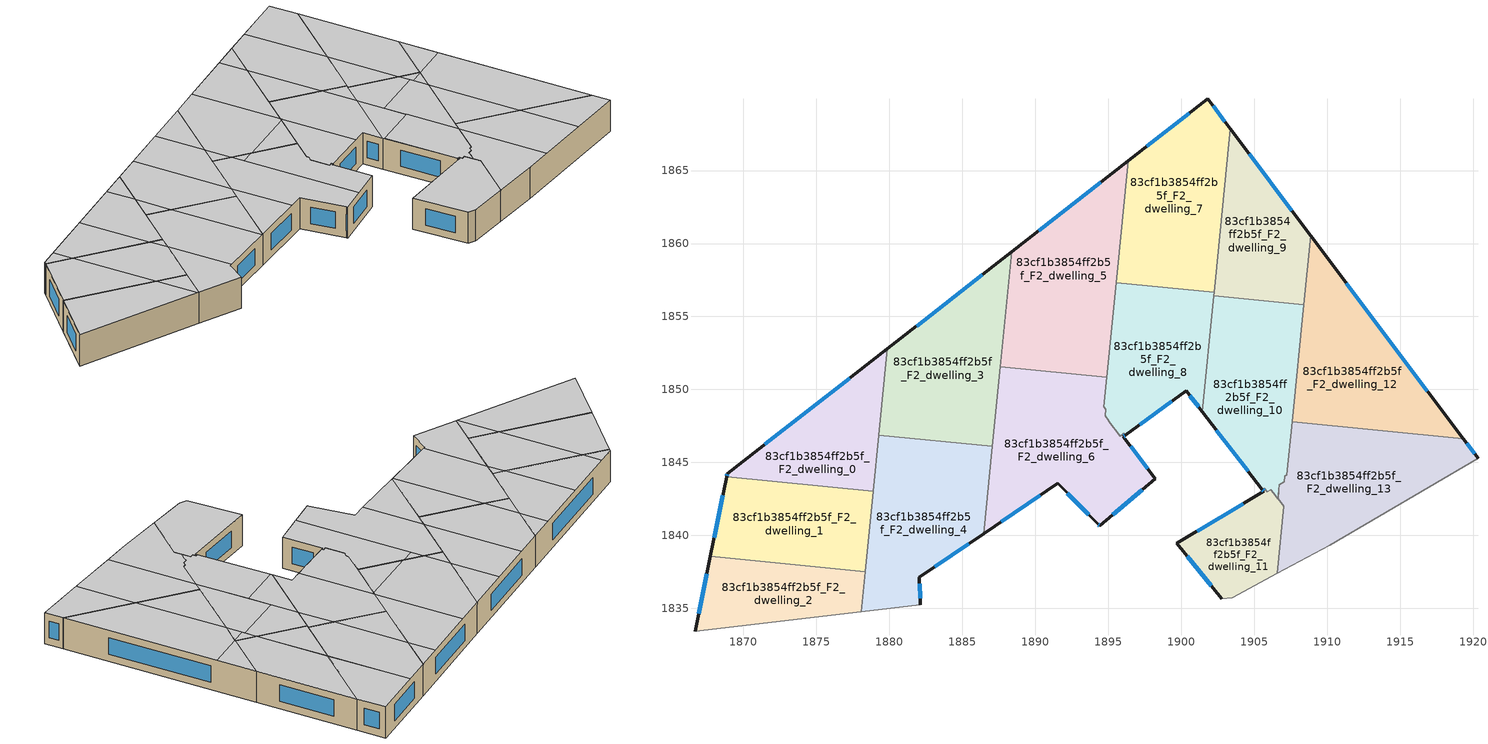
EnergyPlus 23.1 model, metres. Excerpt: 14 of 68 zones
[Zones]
83cf1b3854ff2b5f_F2_dwelling_0
 floor to 83cf1b3854ff2b5f_F1_dwelling_0 (EU_floor_Construction): 1879.86,1852.78 1878.9,1843.03 1868.85,1844.02 1868.89,1844.22 z6
 wall outside (EU_wall_Construction): 1879.86,1852.78 1868.89,1844.22 1868.85,1844.02 z6:9
 wall to 83cf1b3854ff2b5f_F2_dwelling_1 (EU_wall_Construction): 1868.85,1844.02 1878.9,1843.03 z6:9
 wall to 83cf1b3854ff2b5f_F2_dwelling_3 (EU_wall_Construction): 1879.28,1846.87 1879.86,1852.78 z6:9
 wall to 83cf1b3854ff2b5f_F2_dwelling_4 (EU_wall_Construction): 1878.9,1843.03 1879.28,1846.87 z6:9
 window (EU_Window_Construction): 1868.88,1844.18 1868.86,1844.07 / 1877.29,1850.77 1871.47,1846.23 z6.7:8.3
 ceiling to 83cf1b3854ff2b5f_F3_dwelling_10 (EU_floor_Construction): 1878.9,1843.03 1879.51,1849.27 1877.98,1851.31 1874.01,1848.22 1877.83,1843.13 z9
 ceiling to 83cf1b3854ff2b5f_F3_dwelling_9 (EU_floor_Construction): 1879.51,1849.27 1879.86,1852.78 1877.98,1851.31 z9
 ceiling to 83cf1b3854ff2b5f_F3_dwelling_11 (EU_floor_Construction): 1877.83,1843.13 1874.01,1848.22 1870.13,1845.19 1871.19,1843.79 z9
 ceiling to 83cf1b3854ff2b5f_F3_dwelling_12 (EU_floor_Construction): 1871.19,1843.79 1870.13,1845.19 1868.89,1844.22 1868.85,1844.02 z9
83cf1b3854ff2b5f_F2_dwelling_1
 floor to 83cf1b3854ff2b5f_F1_dwelling_1 (EU_floor_Construction): 1878.9,1843.03 1878.35,1837.51 1867.73,1838.56 1868.85,1844.02 z6
 wall outside (EU_wall_Construction): 1868.85,1844.02 1867.73,1838.56 z6:9
 wall to 83cf1b3854ff2b5f_F2_dwelling_2 (EU_wall_Construction): 1867.73,1838.56 1878.35,1837.51 z6:9
 wall to 83cf1b3854ff2b5f_F2_dwelling_4 (EU_wall_Construction): 1878.35,1837.51 1878.9,1843.03 z6:9
 window (EU_Window_Construction): 1868.59,1842.74 1868,1839.85 z6.7:8.3
 ceiling to 83cf1b3854ff2b5f_F3_dwelling_12 (EU_floor_Construction): 1875.71,1837.77 1871.19,1843.79 1868.85,1844.02 1867.73,1838.56 z9
 ceiling to 83cf1b3854ff2b5f_F3_dwelling_11 (EU_floor_Construction): 1878.35,1837.51 1878.78,1841.87 1877.83,1843.13 1871.19,1843.79 1875.71,1837.77 z9
 ceiling to 83cf1b3854ff2b5f_F3_dwelling_10 (EU_floor_Construction): 1878.78,1841.87 1878.9,1843.03 1877.83,1843.13 z9
83cf1b3854ff2b5f_F2_dwelling_10
 floor to 83cf1b3854ff2b5f_F1_dwelling_10 (EU_floor_Construction): 1908.39,1855.8 1907.24,1844.14 1907.08,1844.04 1907.04,1843.67 1906.72,1843.48 1906.68,1843.11 1906.63,1842.51 1906.14,1843.13 1905.88,1842.98 1905.69,1843.22 1905.56,1843.14 1901.44,1848.47 1902.23,1856.41 z6
 wall outside (EU_wall_Construction): 1901.44,1848.47 1905.56,1843.14 z6:9
 wall to 83cf1b3854ff2b5f_F2_dwelling_11 (EU_wall_Construction): 1905.56,1843.14 1905.69,1843.22 1905.88,1842.98 1906.14,1843.13 1906.32,1842.9 1906.63,1842.51 1906.68,1843.11 z6:9
 wall to 83cf1b3854ff2b5f_F2_dwelling_9 (EU_wall_Construction): 1908.39,1855.8 1902.23,1856.41 z6:9
 wall to 83cf1b3854ff2b5f_F2_dwelling_13 (EU_wall_Construction): 1906.68,1843.12 1906.72,1843.48 1907.04,1843.67 1907.08,1844.04 1907.24,1844.14 1907.6,1847.79 z6:9
 wall to 83cf1b3854ff2b5f_F2_dwelling_8 (EU_wall_Construction): 1902.23,1856.41 1901.44,1848.47 z6:9
 wall to 83cf1b3854ff2b5f_F2_dwelling_12 (EU_wall_Construction): 1907.6,1847.79 1908.39,1855.8 z6:9
 window (EU_Window_Construction): 1902.41,1847.22 1904.6,1844.39 z6.7:8.3
 ceiling to 83cf1b3854ff2b5f_F3_dwelling_4 (EU_floor_Construction): 1906.63,1842.51 1906.68,1843.11 1906.72,1843.48 1907.04,1843.67 1907.08,1844.04 1907.24,1844.14 1907.52,1846.96 1904.69,1850.72 1901.54,1848.35 1905.56,1843.14 1905.69,1843.22 1905.88,1842.98 1906.14,1843.13 z9
 ceiling to 83cf1b3854ff2b5f_F3_dwelling_2 (EU_floor_Construction): 1907.52,1846.96 1908.19,1853.82 1907.22,1855.12 1903.48,1852.32 z9
 ceiling to 83cf1b3854ff2b5f_F3_dwelling_3 (EU_floor_Construction): 1907.22,1855.12 1906.57,1855.98 1902.23,1856.41 1902.02,1854.27 1903.48,1852.32 z9
 ceiling to 83cf1b3854ff2b5f_F3_dwelling_1 (EU_floor_Construction): 1908.38,1855.72 1908.39,1855.8 1906.57,1855.98 1907.35,1854.94 z9
 ceiling to 83cf1b3854ff2b5f_F3_dwelling_5 (EU_floor_Construction): 1904.69,1850.72 1902.02,1854.27 1901.44,1848.47 1901.54,1848.35 z9
 ceiling to 83cf1b3854ff2b5f_F3_dwelling_0 (EU_floor_Construction): 1908.19,1853.82 1908.38,1855.72 1907.35,1854.94 z9
83cf1b3854ff2b5f_F2_dwelling_11
 floor to 83cf1b3854ff2b5f_F1_dwelling_11 (EU_floor_Construction): 1906.14,1843.13 1907.02,1841.99 1906.57,1837.39 1903.48,1835.74 1902.76,1835.65 1899.68,1839.46 1905.66,1843.02 1905.56,1843.14 1905.69,1843.22 1905.88,1842.98 z6
 wall outside (EU_wall_Construction): 1905.56,1843.14 1905.66,1843.02 1899.68,1839.46 1902.76,1835.65 z6:9
 wall to 83cf1b3854ff2b5f_F2_dwelling_13 (EU_wall_Construction): 1906.57,1837.4 1907.02,1841.99 1906.63,1842.5 1906.69,1843.11 z6:9
 wall adiabatic (EU_wall_Construction): 1902.76,1835.65 1903.48,1835.74 1906.57,1837.39 z6:9
 window (EU_Window_Construction): 1900.41,1838.56 1902.04,1836.55 / 1904.25,1842.18 1901.09,1840.29 / 1905.59,1843.11 1905.64,1843.05 z6.7:8.3
 ceiling to 83cf1b3854ff2b5f_F3_dwelling_4 (EU_floor_Construction): 1906.57,1837.39 1907.02,1841.99 1906.14,1843.13 1905.88,1842.98 1905.69,1843.22 1905.56,1843.14 1905.66,1843.02 1899.68,1839.46 1902.76,1835.65 1903.48,1835.74 z9
83cf1b3854ff2b5f_F2_dwelling_12
 floor to 83cf1b3854ff2b5f_F1_dwelling_12 (EU_floor_Construction): 1908.86,1860.54 1919.33,1846.62 1907.6,1847.79 z6
 wall outside (EU_wall_Construction): 1919.33,1846.62 1908.86,1860.54 z6:9
 wall to 83cf1b3854ff2b5f_F2_dwelling_13 (EU_wall_Construction): 1907.6,1847.79 1919.33,1846.62 z6:9
 wall to 83cf1b3854ff2b5f_F2_dwelling_9 (EU_wall_Construction): 1908.86,1860.54 1908.39,1855.8 z6:9
 window (EU_Window_Construction): 1916.87,1849.89 1911.32,1857.28 z6.7:8.3
 ceiling to 83cf1b3854ff2b5f_F3_dwelling_0 (EU_floor_Construction): 1919.33,1846.62 1911,1857.69 1908.38,1855.72 1908.19,1853.82 1913.15,1847.24 z9
 ceiling to 83cf1b3854ff2b5f_F3_dwelling_2 (EU_floor_Construction): 1913.15,1847.24 1908.19,1853.82 1907.6,1847.79 z9
 ceiling to 83cf1b3854ff2b5f_F3_dwelling_1 (EU_floor_Construction): 1911,1857.69 1908.86,1860.54 1908.39,1855.8 1908.38,1855.72 z9
83cf1b3854ff2b5f_F2_dwelling_13
 floor to 83cf1b3854ff2b5f_F1_dwelling_13 (EU_floor_Construction): 1919.33,1846.62 1920.33,1845.29 1910.17,1839.33 1906.57,1837.4 1907.02,1841.99 1906.63,1842.5 1906.68,1843.12 1906.72,1843.48 1907.04,1843.67 1907.08,1844.04 1907.24,1844.14 1907.6,1847.79 z6
 wall outside (EU_wall_Construction): 1920.33,1845.29 1919.33,1846.62 z6:9
 wall adiabatic (EU_wall_Construction): 1906.57,1837.4 1910.17,1839.33 1920.33,1845.29 z6:9
 window (EU_Window_Construction): 1920.1,1845.61 1919.57,1846.31 z6.7:8.3
 ceiling to 83cf1b3854ff2b5f_F3_dwelling_2 (EU_floor_Construction): 1916.36,1842.96 1913.15,1847.24 1907.6,1847.79 1907.52,1846.96 1912.31,1840.58 z9
 ceiling to 83cf1b3854ff2b5f_F3_dwelling_0 (EU_floor_Construction): 1920.33,1845.29 1919.33,1846.62 1913.15,1847.24 1916.36,1842.96 z9
 ceiling to 83cf1b3854ff2b5f_F3_dwelling_4 (EU_floor_Construction): 1910.17,1839.33 1912.31,1840.58 1907.52,1846.96 1907.24,1844.14 1907.08,1844.04 1907.04,1843.67 1906.72,1843.48 1906.68,1843.12 1906.63,1842.5 1907.02,1841.99 1906.57,1837.4 z9
83cf1b3854ff2b5f_F2_dwelling_2
 floor to 83cf1b3854ff2b5f_F1_dwelling_2 (EU_floor_Construction): 1878.35,1837.51 1878.08,1834.77 1866.68,1833.43 1867.73,1838.56 z6
 wall outside (EU_wall_Construction): 1867.73,1838.56 1866.68,1833.43 z6:9
 wall adiabatic (EU_wall_Construction): 1866.68,1833.43 1878.08,1834.77 z6:9
 wall to 83cf1b3854ff2b5f_F2_dwelling_4 (EU_wall_Construction): 1878.08,1834.77 1878.35,1837.51 z6:9
 window (EU_Window_Construction): 1867.49,1837.36 1866.93,1834.64 z6.7:8.3
 ceiling to 83cf1b3854ff2b5f_F3_dwelling_12 (EU_floor_Construction): 1877.98,1834.76 1875.71,1837.77 1867.73,1838.56 1866.68,1833.43 z9
 ceiling to 83cf1b3854ff2b5f_F3_dwelling_11 (EU_floor_Construction): 1878.08,1834.77 1878.35,1837.51 1875.71,1837.77 1877.98,1834.76 z9
83cf1b3854ff2b5f_F2_dwelling_3
 floor to 83cf1b3854ff2b5f_F1_dwelling_3 (EU_floor_Construction): 1888.37,1859.43 1887.06,1846.1 1879.28,1846.87 1879.86,1852.78 z6
 wall outside (EU_wall_Construction): 1888.37,1859.43 1879.86,1852.78 z6:9
 wall to 83cf1b3854ff2b5f_F2_dwelling_4 (EU_wall_Construction): 1879.28,1846.87 1887.06,1846.1 z6:9
 wall to 83cf1b3854ff2b5f_F2_dwelling_5 (EU_wall_Construction): 1887.59,1851.55 1888.37,1859.43 z6:9
 wall to 83cf1b3854ff2b5f_F2_dwelling_6 (EU_wall_Construction): 1887.06,1846.1 1887.59,1851.55 z6:9
 window (EU_Window_Construction): 1886.37,1857.87 1881.86,1854.34 z6.7:8.3
 ceiling to 83cf1b3854ff2b5f_F3_dwelling_9 (EU_floor_Construction): 1887.06,1846.1 1887.17,1847.26 1881.85,1854.33 1879.86,1852.78 1879.51,1849.27 1881.48,1846.65 z9
 ceiling to 83cf1b3854ff2b5f_F3_dwelling_8 (EU_floor_Construction): 1887.17,1847.26 1887.77,1853.31 1885.09,1856.87 1881.85,1854.33 z9
 ceiling to 83cf1b3854ff2b5f_F3_dwelling_10 (EU_floor_Construction): 1881.48,1846.65 1879.51,1849.27 1879.28,1846.87 z9
 ceiling to 83cf1b3854ff2b5f_F3_dwelling_7 (EU_floor_Construction): 1887.77,1853.31 1888.37,1859.43 1885.09,1856.87 z9
83cf1b3854ff2b5f_F2_dwelling_4
 floor to 83cf1b3854ff2b5f_F1_dwelling_4 (EU_floor_Construction): 1887.06,1846.1 1886.46,1840.12 1882.06,1837.15 1882.13,1835.24 1878.08,1834.77 1879.28,1846.87 z6
 wall outside (EU_wall_Construction): 1882.13,1835.24 1882.06,1837.15 1886.46,1840.12 z6:9
 wall adiabatic (EU_wall_Construction): 1878.08,1834.77 1882.13,1835.24 z6:9
 wall to 83cf1b3854ff2b5f_F2_dwelling_6 (EU_wall_Construction): 1886.46,1840.12 1887.06,1846.1 z6:9
 window (EU_Window_Construction): 1883.1,1837.85 1885.43,1839.43 / 1882.11,1835.69 1882.08,1836.7 z6.7:8.3
 ceiling to 83cf1b3854ff2b5f_F3_dwelling_11 (EU_floor_Construction): 1882.13,1835.24 1882.06,1837.15 1882.24,1837.27 1878.78,1841.87 1878.08,1834.77 z9
 ceiling to 83cf1b3854ff2b5f_F3_dwelling_10 (EU_floor_Construction): 1886.42,1840.09 1881.48,1846.65 1879.28,1846.87 1878.78,1841.87 1882.24,1837.27 z9
 ceiling to 83cf1b3854ff2b5f_F3_dwelling_9 (EU_floor_Construction): 1886.46,1840.12 1887.06,1846.1 1881.48,1846.65 1886.42,1840.09 z9
83cf1b3854ff2b5f_F2_dwelling_5
 floor to 83cf1b3854ff2b5f_F1_dwelling_5 (EU_floor_Construction): 1896.36,1865.66 1894.89,1850.83 1887.59,1851.55 1888.37,1859.43 z6
 wall outside (EU_wall_Construction): 1896.36,1865.66 1888.37,1859.43 z6:9
 wall to 83cf1b3854ff2b5f_F2_dwelling_6 (EU_wall_Construction): 1887.59,1851.55 1894.89,1850.83 z6:9
 wall to 83cf1b3854ff2b5f_F2_dwelling_7 (EU_wall_Construction): 1895.53,1857.31 1896.36,1865.66 z6:9
 wall to 83cf1b3854ff2b5f_F2_dwelling_8 (EU_wall_Construction): 1894.89,1850.83 1895.53,1857.31 z6:9
 window (EU_Window_Construction): 1894.48,1864.2 1890.25,1860.89 z6.7:8.3
 ceiling to 83cf1b3854ff2b5f_F3_dwelling_7 (EU_floor_Construction): 1895.25,1854.46 1895.27,1854.69 1890.47,1861.07 1888.37,1859.43 1887.77,1853.31 1889.21,1851.39 1890.94,1851.22 z9
 ceiling to 83cf1b3854ff2b5f_F3_dwelling_3 (EU_floor_Construction): 1896.02,1862.24 1896.36,1865.66 1894.53,1864.23 z9
 ceiling to 83cf1b3854ff2b5f_F3_dwelling_6 (EU_floor_Construction): 1894.89,1850.83 1895.25,1854.46 1890.94,1851.22 z9
 ceiling to 83cf1b3854ff2b5f_F3_dwelling_8 (EU_floor_Construction): 1889.21,1851.39 1887.77,1853.31 1887.59,1851.55 z9
 ceiling to 83cf1b3854ff2b5f_F3_dwelling_5 (EU_floor_Construction): 1895.27,1854.69 1896.02,1862.24 1894.53,1864.23 1890.47,1861.07 z9
83cf1b3854ff2b5f_F2_dwelling_6
 floor to 83cf1b3854ff2b5f_F1_dwelling_6 (EU_floor_Construction): 1894.89,1850.83 1894.69,1848.81 1894.82,1848.63 1894.78,1848.19 1895.05,1847.84 1895.83,1846.81 1896.07,1846.98 1896.16,1846.86 1896.04,1846.77 1898.22,1843.88 1894.41,1840.65 1894.3,1840.76 1891.54,1843.56 1886.46,1840.12 1887.59,1851.55 z6
 wall outside (EU_wall_Construction): 1886.46,1840.12 1891.54,1843.56 1894.3,1840.76 1894.41,1840.65 1898.22,1843.88 1896.04,1846.77 1896.16,1846.86 z6:9
 wall to 83cf1b3854ff2b5f_F2_dwelling_8 (EU_wall_Construction): 1896.16,1846.86 1896.07,1846.98 1895.83,1846.81 1895.05,1847.84 / 1895.04,1847.84 1894.78,1848.19 1894.82,1848.63 1894.69,1848.81 1894.89,1850.83 z6:9
 window (EU_Window_Construction): 1896.07,1846.79 1896.13,1846.84 / 1897.71,1844.56 1896.55,1846.1 / 1895.3,1841.41 1897.32,1843.13 / 1894.33,1840.74 1894.38,1840.68 / 1892.19,1842.9 1893.66,1841.42 / 1887.66,1840.93 1890.35,1842.75 z6.7:8.3
 ceiling to 83cf1b3854ff2b5f_F3_dwelling_8 (EU_floor_Construction): 1896.17,1842.14 1889.21,1851.39 1887.59,1851.55 1887.17,1847.26 1890.49,1842.85 1891.54,1843.56 1894.3,1840.76 1894.41,1840.65 z9
 ceiling to 83cf1b3854ff2b5f_F3_dwelling_6 (EU_floor_Construction): 1898.22,1843.88 1896.04,1846.77 1896.16,1846.86 1896.07,1846.98 1895.83,1846.81 1895.05,1847.84 1894.78,1848.19 1894.82,1848.63 1894.69,1848.81 1894.89,1850.83 1890.94,1851.22 1889.92,1850.45 1896.17,1842.14 z9
 ceiling to 83cf1b3854ff2b5f_F3_dwelling_9 (EU_floor_Construction): 1890.49,1842.85 1887.17,1847.26 1886.46,1840.12 z9
 ceiling to 83cf1b3854ff2b5f_F3_dwelling_7 (EU_floor_Construction): 1890.94,1851.22 1889.21,1851.39 1889.92,1850.45 z9
83cf1b3854ff2b5f_F2_dwelling_7
 floor to 83cf1b3854ff2b5f_F1_dwelling_7 (EU_floor_Construction): 1901.81,1869.92 1903.36,1867.86 1902.25,1856.65 1895.53,1857.31 1896.36,1865.66 z6
 wall outside (EU_wall_Construction): 1903.36,1867.86 1901.81,1869.92 1896.36,1865.66 z6:9
 wall to 83cf1b3854ff2b5f_F2_dwelling_8 (EU_wall_Construction): 1895.53,1857.31 1902.25,1856.65 z6:9
 wall to 83cf1b3854ff2b5f_F2_dwelling_9 (EU_wall_Construction): 1902.25,1856.65 1903.36,1867.86 z6:9
 window (EU_Window_Construction): 1900.53,1868.92 1897.64,1866.66 / 1903,1868.34 1902.17,1869.43 z6.7:8.3
 ceiling to 83cf1b3854ff2b5f_F3_dwelling_3 (EU_floor_Construction): 1902.25,1856.65 1902.69,1861.13 1898.21,1867.1 1896.36,1865.66 1896.02,1862.24 1900.06,1856.86 z9
 ceiling to 83cf1b3854ff2b5f_F3_dwelling_1 (EU_floor_Construction): 1902.69,1861.13 1903.36,1867.86 1901.81,1869.92 1898.21,1867.1 z9
 ceiling to 83cf1b3854ff2b5f_F3_dwelling_5 (EU_floor_Construction): 1900.06,1856.86 1896.02,1862.24 1895.53,1857.31 z9
83cf1b3854ff2b5f_F2_dwelling_8
 floor to 83cf1b3854ff2b5f_F1_dwelling_8 (EU_floor_Construction): 1902.25,1856.65 1901.44,1848.47 1900.34,1849.9 1896.16,1846.86 1896.07,1846.98 1895.83,1846.81 1895.04,1847.84 1894.78,1848.19 1894.82,1848.63 1894.69,1848.81 1895.53,1857.31 z6
 wall outside (EU_wall_Construction): 1896.16,1846.86 1900.34,1849.9 1901.44,1848.47 z6:9
 wall to 83cf1b3854ff2b5f_F2_dwelling_9 (EU_wall_Construction): 1902.23,1856.41 1902.25,1856.65 z6:9
 window (EU_Window_Construction): 1900.59,1849.57 1901.18,1848.81 / 1897.14,1847.58 1899.35,1849.19 z6.7:8.3
 ceiling to 83cf1b3854ff2b5f_F3_dwelling_5 (EU_floor_Construction): 1901.44,1848.47 1902.02,1854.27 1900.06,1856.86 1895.53,1857.31 1895.27,1854.69 1899.39,1849.21 1900.34,1849.9 z9
 ceiling to 83cf1b3854ff2b5f_F3_dwelling_7 (EU_floor_Construction): 1895.37,1854.55 1895.27,1854.69 1895.25,1854.46 z9
 ceiling to 83cf1b3854ff2b5f_F3_dwelling_3 (EU_floor_Construction): 1902.02,1854.27 1902.25,1856.65 1900.06,1856.86 z9
 ceiling to 83cf1b3854ff2b5f_F3_dwelling_6 (EU_floor_Construction): 1899.39,1849.21 1895.37,1854.55 1895.25,1854.46 1894.69,1848.81 1894.82,1848.63 1894.78,1848.19 1895.04,1847.84 1895.83,1846.81 1896.07,1846.98 1896.16,1846.86 z9
83cf1b3854ff2b5f_F2_dwelling_9
 floor to 83cf1b3854ff2b5f_F1_dwelling_9 (EU_floor_Construction): 1903.36,1867.86 1908.86,1860.54 1908.39,1855.8 1902.23,1856.41 z6
 wall outside (EU_wall_Construction): 1908.86,1860.54 1903.36,1867.86 z6:9
 window (EU_Window_Construction): 1907.57,1862.26 1904.65,1866.14 z6.7:8.3
 ceiling to 83cf1b3854ff2b5f_F3_dwelling_1 (EU_floor_Construction): 1908.39,1855.8 1908.86,1860.54 1903.36,1867.86 1902.69,1861.13 1906.57,1855.98 z9
 ceiling to 83cf1b3854ff2b5f_F3_dwelling_3 (EU_floor_Construction): 1906.57,1855.98 1902.69,1861.13 1902.25,1856.65 1902.23,1856.41 z9
[Building]
EU S2 Campaign: North Axis=0; Terrain=City; Solar Distribution=FullExterior
[Site:Location]
Budapest.Ferenc.Liszt.Intl.AP: Latitude=47.437; Longitude=19.256; Time Zone=1; Elevation=185
[SizingPeriod:WeatherFileDays]
AnnualSizingPeriod: Begin Month=1; Begin Day of Month=1; End Month=12; End Day of Month=31; Day of Week for Start Day=Monday; Use Weather File Daylight Saving Period=No; Use Weather File Rain and Snow Indicators=No
[MATERIAL]
EU_InternalMass_Material: Roughness=MediumRough; Thickness=0.1; Conductivity=1; Density=1800; Specific Heat=900; Thermal Absorptance=0.9; Solar Absorptance=0.7; Visible Absorptance=0.7
[MATERIAL:NOMASS] Roughness=MediumRough; Thermal Absorptance=0.9; Solar Absorptance=0.7; Visible Absorptance=0.7
Name | Thermal Resistance
EU_wall_NoMass | 0.832559
EU_floor_NoMass | 0.872794
[WINDOWMATERIAL:SIMPLEGLAZINGSYSTEM]
EU_Window_SimpleGlazing: UFactor=2.79869; Solar Heat Gain Coefficient=0.75; Visible Transmittance=0.75
[CONSTRUCTION]
EU_wall_Construction: EU_wall_NoMass
EU_floor_Construction: EU_floor_NoMass
EU_Window_Construction: EU_Window_SimpleGlazing
EU_InternalMass_Construction: EU_InternalMass_Material
[ZONE] Type=1; Multiplier=1; Ceiling Height=autocalculate; Floor Area=autocalculate; Part of Total Floor Area=Yes
Name | Volume
83cf1b3854ff2b5f_F2_dwelling_0 | 151.144
83cf1b3854ff2b5f_F2_dwelling_1 | 172.61
83cf1b3854ff2b5f_F2_dwelling_10 | 204.652
83cf1b3854ff2b5f_F2_dwelling_11 | 97.548
83cf1b3854ff2b5f_F2_dwelling_12 | 226.713
83cf1b3854ff2b5f_F2_dwelling_13 | 228.775
83cf1b3854ff2b5f_F2_dwelling_2 | 129.706
83cf1b3854ff2b5f_F2_dwelling_3 | 226.735
83cf1b3854ff2b5f_F2_dwelling_4 | 226.721
83cf1b3854ff2b5f_F2_dwelling_5 | 250.923
83cf1b3854ff2b5f_F2_dwelling_6 | 251.871
83cf1b3854ff2b5f_F2_dwelling_7 | 225.776
83cf1b3854ff2b5f_F2_dwelling_8 | 176.438
83cf1b3854ff2b5f_F2_dwelling_9 | 151.158
[INTERNALMASS] Construction=EU_InternalMass_Construction
Name | Zone or ZoneList | Surface Area
83cf1b3854ff2b5f_F2_dwelling_0_EU_InternalMass | 83cf1b3854ff2b5f_F2_dwelling_0 | 50.3873
83cf1b3854ff2b5f_F2_dwelling_1_EU_InternalMass | 83cf1b3854ff2b5f_F2_dwelling_1 | 57.5366
83cf1b3854ff2b5f_F2_dwelling_2_EU_InternalMass | 83cf1b3854ff2b5f_F2_dwelling_2 | 43.2354
83cf1b3854ff2b5f_F2_dwelling_3_EU_InternalMass | 83cf1b3854ff2b5f_F2_dwelling_3 | 75.5784
83cf1b3854ff2b5f_F2_dwelling_4_EU_InternalMass | 83cf1b3854ff2b5f_F2_dwelling_4 | 75.5735
83cf1b3854ff2b5f_F2_dwelling_5_EU_InternalMass | 83cf1b3854ff2b5f_F2_dwelling_5 | 83.6479
83cf1b3854ff2b5f_F2_dwelling_6_EU_InternalMass | 83cf1b3854ff2b5f_F2_dwelling_6 | 83.9499
83cf1b3854ff2b5f_F2_dwelling_7_EU_InternalMass | 83cf1b3854ff2b5f_F2_dwelling_7 | 75.2587
83cf1b3854ff2b5f_F2_dwelling_8_EU_InternalMass | 83cf1b3854ff2b5f_F2_dwelling_8 | 58.8125
83cf1b3854ff2b5f_F2_dwelling_9_EU_InternalMass | 83cf1b3854ff2b5f_F2_dwelling_9 | 50.3861
83cf1b3854ff2b5f_F2_dwelling_10_EU_InternalMass | 83cf1b3854ff2b5f_F2_dwelling_10 | 68.2205
83cf1b3854ff2b5f_F2_dwelling_11_EU_InternalMass | 83cf1b3854ff2b5f_F2_dwelling_11 | 32.5311
83cf1b3854ff2b5f_F2_dwelling_12_EU_InternalMass | 83cf1b3854ff2b5f_F2_dwelling_12 | 75.571
83cf1b3854ff2b5f_F2_dwelling_13_EU_InternalMass | 83cf1b3854ff2b5f_F2_dwelling_13 | 76.2564
[OTHEREQUIPMENT] Fuel Type=Electricity; Design Level Calculation Method=Watts/Area; Power per Zone Floor Area=1; Fraction Latent=0; Fraction Radiant=0; Fraction Lost=0; Carbon Dioxide Generation Rate=0; EndUse Subcategory=EU_Step8_InternalGains
Name | Zone or ZoneList or Space or SpaceList | Schedule
EU_Step8_InternalGain_83cf1b3854ff2b5f_F2_dwelling_0_f000 | 83cf1b3854ff2b5f_F2_dwelling_0 | EU_Step8_GainSchedule_83cf1b3854ff2b5f_F2_dwelling_0_f000
EU_Step8_InternalGain_83cf1b3854ff2b5f_F2_dwelling_1_f000 | 83cf1b3854ff2b5f_F2_dwelling_1 | EU_Step8_GainSchedule_83cf1b3854ff2b5f_F2_dwelling_1_f000
EU_Step8_InternalGain_83cf1b3854ff2b5f_F2_dwelling_2_f000 | 83cf1b3854ff2b5f_F2_dwelling_2 | EU_Step8_GainSchedule_83cf1b3854ff2b5f_F2_dwelling_2_f000
EU_Step8_InternalGain_83cf1b3854ff2b5f_F2_dwelling_3_f000 | 83cf1b3854ff2b5f_F2_dwelling_3 | EU_Step8_GainSchedule_83cf1b3854ff2b5f_F2_dwelling_3_f000
EU_Step8_InternalGain_83cf1b3854ff2b5f_F2_dwelling_4_f000 | 83cf1b3854ff2b5f_F2_dwelling_4 | EU_Step8_GainSchedule_83cf1b3854ff2b5f_F2_dwelling_4_f000
EU_Step8_InternalGain_83cf1b3854ff2b5f_F2_dwelling_5_f000 | 83cf1b3854ff2b5f_F2_dwelling_5 | EU_Step8_GainSchedule_83cf1b3854ff2b5f_F2_dwelling_5_f000
EU_Step8_InternalGain_83cf1b3854ff2b5f_F2_dwelling_6_f000 | 83cf1b3854ff2b5f_F2_dwelling_6 | EU_Step8_GainSchedule_83cf1b3854ff2b5f_F2_dwelling_6_f000
EU_Step8_InternalGain_83cf1b3854ff2b5f_F2_dwelling_7_f000 | 83cf1b3854ff2b5f_F2_dwelling_7 | EU_Step8_GainSchedule_83cf1b3854ff2b5f_F2_dwelling_7_f000
EU_Step8_InternalGain_83cf1b3854ff2b5f_F2_dwelling_8_f000 | 83cf1b3854ff2b5f_F2_dwelling_8 | EU_Step8_GainSchedule_83cf1b3854ff2b5f_F2_dwelling_8_f000
EU_Step8_InternalGain_83cf1b3854ff2b5f_F2_dwelling_9_f000 | 83cf1b3854ff2b5f_F2_dwelling_9 | EU_Step8_GainSchedule_83cf1b3854ff2b5f_F2_dwelling_9_f000
EU_Step8_InternalGain_83cf1b3854ff2b5f_F2_dwelling_10_f000 | 83cf1b3854ff2b5f_F2_dwelling_10 | EU_Step8_GainSchedule_83cf1b3854ff2b5f_F2_dwelling_10_f000
EU_Step8_InternalGain_83cf1b3854ff2b5f_F2_dwelling_11_f000 | 83cf1b3854ff2b5f_F2_dwelling_11 | EU_Step8_GainSchedule_83cf1b3854ff2b5f_F2_dwelling_11_f000
EU_Step8_InternalGain_83cf1b3854ff2b5f_F2_dwelling_12_f000 | 83cf1b3854ff2b5f_F2_dwelling_12 | EU_Step8_GainSchedule_83cf1b3854ff2b5f_F2_dwelling_12_f000
EU_Step8_InternalGain_83cf1b3854ff2b5f_F2_dwelling_13_f000 | 83cf1b3854ff2b5f_F2_dwelling_13 | EU_Step8_GainSchedule_83cf1b3854ff2b5f_F2_dwelling_13_f000
[ZONEVENTILATION:DESIGNFLOWRATE] Schedule=EU_AlwaysOn; Design Flow Rate Calculation Method=AirChanges/Hour; Air Changes per Hour=0.475469; Ventilation Type=Natural; Fan Pressure Rise=0; Fan Total Efficiency=1; Constant Term Coefficient=1; Temperature Term Coefficient=0; Velocity Term Coefficient=0; Velocity Squared Term Coefficient=0; Minimum Indoor Temperature=-100; Maximum Indoor Temperature=100; Delta Temperature=-100; Minimum Outdoor Temperature=-100; Maximum Outdoor Temperature=100; Maximum Wind Speed=40
Name | Zone or ZoneList or Space or SpaceList
EU_ConstantAir_83cf1b3854ff2b5f_F2_dwelling_0 | 83cf1b3854ff2b5f_F2_dwelling_0
EU_ConstantAir_83cf1b3854ff2b5f_F2_dwelling_1 | 83cf1b3854ff2b5f_F2_dwelling_1
EU_ConstantAir_83cf1b3854ff2b5f_F2_dwelling_2 | 83cf1b3854ff2b5f_F2_dwelling_2
EU_ConstantAir_83cf1b3854ff2b5f_F2_dwelling_3 | 83cf1b3854ff2b5f_F2_dwelling_3
EU_ConstantAir_83cf1b3854ff2b5f_F2_dwelling_4 | 83cf1b3854ff2b5f_F2_dwelling_4
EU_ConstantAir_83cf1b3854ff2b5f_F2_dwelling_5 | 83cf1b3854ff2b5f_F2_dwelling_5
EU_ConstantAir_83cf1b3854ff2b5f_F2_dwelling_6 | 83cf1b3854ff2b5f_F2_dwelling_6
EU_ConstantAir_83cf1b3854ff2b5f_F2_dwelling_7 | 83cf1b3854ff2b5f_F2_dwelling_7
EU_ConstantAir_83cf1b3854ff2b5f_F2_dwelling_8 | 83cf1b3854ff2b5f_F2_dwelling_8
EU_ConstantAir_83cf1b3854ff2b5f_F2_dwelling_9 | 83cf1b3854ff2b5f_F2_dwelling_9
EU_ConstantAir_83cf1b3854ff2b5f_F2_dwelling_10 | 83cf1b3854ff2b5f_F2_dwelling_10
EU_ConstantAir_83cf1b3854ff2b5f_F2_dwelling_11 | 83cf1b3854ff2b5f_F2_dwelling_11
EU_ConstantAir_83cf1b3854ff2b5f_F2_dwelling_12 | 83cf1b3854ff2b5f_F2_dwelling_12
EU_ConstantAir_83cf1b3854ff2b5f_F2_dwelling_13 | 83cf1b3854ff2b5f_F2_dwelling_13
[HVACTEMPLATE:THERMOSTAT] Constant Heating Setpoint=20; Constant Cooling Setpoint=50
EU_HeatOnly_83cf1b3854ff2b5f_F0_dwelling_0; EU_HeatOnly_83cf1b3854ff2b5f_F0_dwelling_1; EU_HeatOnly_83cf1b3854ff2b5f_F0_dwelling_2; EU_HeatOnly_83cf1b3854ff2b5f_F0_dwelling_3; EU_HeatOnly_83cf1b3854ff2b5f_F0_dwelling_4; EU_HeatOnly_83cf1b3854ff2b5f_F0_dwelling_5; EU_HeatOnly_83cf1b3854ff2b5f_F0_dwelling_6; EU_HeatOnly_83cf1b3854ff2b5f_F0_dwelling_7; EU_HeatOnly_83cf1b3854ff2b5f_F0_dwelling_8; EU_HeatOnly_83cf1b3854ff2b5f_F0_dwelling_9; EU_HeatOnly_83cf1b3854ff2b5f_F0_dwelling_10; EU_HeatOnly_83cf1b3854ff2b5f_F0_dwelling_11; EU_HeatOnly_83cf1b3854ff2b5f_F0_dwelling_12; EU_HeatOnly_83cf1b3854ff2b5f_F0_dwelling_13; EU_HeatOnly_83cf1b3854ff2b5f_F1_dwelling_0; EU_HeatOnly_83cf1b3854ff2b5f_F1_dwelling_1; EU_HeatOnly_83cf1b3854ff2b5f_F1_dwelling_2; EU_HeatOnly_83cf1b3854ff2b5f_F1_dwelling_3; EU_HeatOnly_83cf1b3854ff2b5f_F1_dwelling_4; EU_HeatOnly_83cf1b3854ff2b5f_F1_dwelling_5; EU_HeatOnly_83cf1b3854ff2b5f_F1_dwelling_6; EU_HeatOnly_83cf1b3854ff2b5f_F1_dwelling_7; EU_HeatOnly_83cf1b3854ff2b5f_F1_dwelling_8; EU_HeatOnly_83cf1b3854ff2b5f_F1_dwelling_9; EU_HeatOnly_83cf1b3854ff2b5f_F1_dwelling_10; EU_HeatOnly_83cf1b3854ff2b5f_F1_dwelling_11; EU_HeatOnly_83cf1b3854ff2b5f_F1_dwelling_12; EU_HeatOnly_83cf1b3854ff2b5f_F1_dwelling_13; EU_HeatOnly_83cf1b3854ff2b5f_F2_dwelling_0; EU_HeatOnly_83cf1b3854ff2b5f_F2_dwelling_1; EU_HeatOnly_83cf1b3854ff2b5f_F2_dwelling_2; EU_HeatOnly_83cf1b3854ff2b5f_F2_dwelling_3; EU_HeatOnly_83cf1b3854ff2b5f_F2_dwelling_4; EU_HeatOnly_83cf1b3854ff2b5f_F2_dwelling_5; EU_HeatOnly_83cf1b3854ff2b5f_F2_dwelling_6; EU_HeatOnly_83cf1b3854ff2b5f_F2_dwelling_7; EU_HeatOnly_83cf1b3854ff2b5f_F2_dwelling_8; EU_HeatOnly_83cf1b3854ff2b5f_F2_dwelling_9; EU_HeatOnly_83cf1b3854ff2b5f_F2_dwelling_10; EU_HeatOnly_83cf1b3854ff2b5f_F2_dwelling_11; EU_HeatOnly_83cf1b3854ff2b5f_F2_dwelling_12; EU_HeatOnly_83cf1b3854ff2b5f_F2_dwelling_13; EU_HeatOnly_83cf1b3854ff2b5f_F3_dwelling_0; EU_HeatOnly_83cf1b3854ff2b5f_F3_dwelling_1; EU_HeatOnly_83cf1b3854ff2b5f_F3_dwelling_2; EU_HeatOnly_83cf1b3854ff2b5f_F3_dwelling_3; EU_HeatOnly_83cf1b3854ff2b5f_F3_dwelling_4; EU_HeatOnly_83cf1b3854ff2b5f_F3_dwelling_5; EU_HeatOnly_83cf1b3854ff2b5f_F3_dwelling_6; EU_HeatOnly_83cf1b3854ff2b5f_F3_dwelling_7; EU_HeatOnly_83cf1b3854ff2b5f_F3_dwelling_8; EU_HeatOnly_83cf1b3854ff2b5f_F3_dwelling_9; EU_HeatOnly_83cf1b3854ff2b5f_F3_dwelling_10; EU_HeatOnly_83cf1b3854ff2b5f_F3_dwelling_11; EU_HeatOnly_83cf1b3854ff2b5f_F3_dwelling_12; EU_HeatOnly_83cf1b3854ff2b5f_F4_dwelling_0; EU_HeatOnly_83cf1b3854ff2b5f_F4_dwelling_1; EU_HeatOnly_83cf1b3854ff2b5f_F4_dwelling_2; EU_HeatOnly_83cf1b3854ff2b5f_F4_dwelling_3; EU_HeatOnly_83cf1b3854ff2b5f_F4_dwelling_4; EU_HeatOnly_83cf1b3854ff2b5f_F4_dwelling_5; EU_HeatOnly_83cf1b3854ff2b5f_F4_dwelling_6; EU_HeatOnly_83cf1b3854ff2b5f_F4_dwelling_7; EU_HeatOnly_83cf1b3854ff2b5f_F4_dwelling_8; EU_HeatOnly_83cf1b3854ff2b5f_F4_dwelling_9; EU_HeatOnly_83cf1b3854ff2b5f_F4_dwelling_10; EU_HeatOnly_83cf1b3854ff2b5f_F4_dwelling_11; EU_HeatOnly_83cf1b3854ff2b5f_F4_dwelling_12
[HVACTEMPLATE:ZONE:IDEALLOADSAIRSYSTEM] System Availability Schedule=EU_AlwaysOn; Maximum Heating Supply Air Temperature=50; Minimum Cooling Supply Air Temperature=13; Maximum Heating Supply Air Humidity Ratio=0.0156; Minimum Cooling Supply Air Humidity Ratio=0.0077; Heating Limit=NoLimit; Cooling Limit=NoLimit; Heating Availability Schedule=EU_AlwaysOn; Cooling Availability Schedule=EU_CoolingOff; Dehumidification Control Type=ConstantSensibleHeatRatio; Cooling Sensible Heat Ratio=0.7; Dehumidification Setpoint=60; Humidification Control Type=None; Humidification Setpoint=30; Outdoor Air Method=None; Outdoor Air Flow Rate per Person=0.00944; Outdoor Air Flow Rate per Zone Floor Area=0; Outdoor Air Flow Rate per Zone=0; Demand Controlled Ventilation Type=None; Outdoor Air Economizer Type=NoEconomizer; Heat Recovery Type=None; Sensible Heat Recovery Effectiveness=0.7; Latent Heat Recovery Effectiveness=0.65
Name | Template Thermostat
83cf1b3854ff2b5f_F2_dwelling_0 | EU_HeatOnly_83cf1b3854ff2b5f_F2_dwelling_0
83cf1b3854ff2b5f_F2_dwelling_1 | EU_HeatOnly_83cf1b3854ff2b5f_F2_dwelling_1
83cf1b3854ff2b5f_F2_dwelling_2 | EU_HeatOnly_83cf1b3854ff2b5f_F2_dwelling_2
83cf1b3854ff2b5f_F2_dwelling_3 | EU_HeatOnly_83cf1b3854ff2b5f_F2_dwelling_3
83cf1b3854ff2b5f_F2_dwelling_4 | EU_HeatOnly_83cf1b3854ff2b5f_F2_dwelling_4
83cf1b3854ff2b5f_F2_dwelling_5 | EU_HeatOnly_83cf1b3854ff2b5f_F2_dwelling_5
83cf1b3854ff2b5f_F2_dwelling_6 | EU_HeatOnly_83cf1b3854ff2b5f_F2_dwelling_6
83cf1b3854ff2b5f_F2_dwelling_7 | EU_HeatOnly_83cf1b3854ff2b5f_F2_dwelling_7
83cf1b3854ff2b5f_F2_dwelling_8 | EU_HeatOnly_83cf1b3854ff2b5f_F2_dwelling_8
83cf1b3854ff2b5f_F2_dwelling_9 | EU_HeatOnly_83cf1b3854ff2b5f_F2_dwelling_9
83cf1b3854ff2b5f_F2_dwelling_10 | EU_HeatOnly_83cf1b3854ff2b5f_F2_dwelling_10
83cf1b3854ff2b5f_F2_dwelling_11 | EU_HeatOnly_83cf1b3854ff2b5f_F2_dwelling_11
83cf1b3854ff2b5f_F2_dwelling_12 | EU_HeatOnly_83cf1b3854ff2b5f_F2_dwelling_12
83cf1b3854ff2b5f_F2_dwelling_13 | EU_HeatOnly_83cf1b3854ff2b5f_F2_dwelling_13
[SIZING:ZONE] Zone Cooling Design Supply Air Temperature Input Method=SupplyAirTemperature; Zone Cooling Design Supply Air Temperature=13; Zone Heating Design Supply Air Temperature Input Method=SupplyAirTemperature; Zone Heating Design Supply Air Temperature=50; Zone Cooling Design Supply Air Humidity Ratio=0.008; Zone Heating Design Supply Air Humidity Ratio=0.008; Cooling Design Air Flow Method=DesignDay; Cooling Design Air Flow Rate=0; Cooling Minimum Air Flow per Zone Floor Area=0.000762; Cooling Minimum Air Flow=0; Cooling Minimum Air Flow Fraction=0.2; Heating Design Air Flow Method=DesignDay; Heating Design Air Flow Rate=0; Heating Maximum Air Flow per Zone Floor Area=0.002032; Heating Maximum Air Flow=0.141576; Heating Maximum Air Flow Fraction=0.3; Account for Dedicated Outdoor Air System=No; Dedicated Outdoor Air System Control Strategy=NeutralSupplyAir; Dedicated Outdoor Air Low Setpoint Temperature for Design=autosize; Dedicated Outdoor Air High Setpoint Temperature for Design=autosize; Zone Load Sizing Method=Sensible Load Only No Latent Load; Zone Latent Cooling Design Supply Air Humidity Ratio Input Method=HumidityRatioDifference; Zone Cooling Design Supply Air Humidity Ratio Difference=0.005; Zone Latent Heating Design Supply Air Humidity Ratio Input Method=HumidityRatioDifference; Zone Humidification Design Supply Air Humidity Ratio Difference=0.005
83cf1b3854ff2b5f_F2_dwelling_0; 83cf1b3854ff2b5f_F2_dwelling_1; 83cf1b3854ff2b5f_F2_dwelling_2; 83cf1b3854ff2b5f_F2_dwelling_3; 83cf1b3854ff2b5f_F2_dwelling_4; 83cf1b3854ff2b5f_F2_dwelling_5; 83cf1b3854ff2b5f_F2_dwelling_6; 83cf1b3854ff2b5f_F2_dwelling_7; 83cf1b3854ff2b5f_F2_dwelling_8; 83cf1b3854ff2b5f_F2_dwelling_9; 83cf1b3854ff2b5f_F2_dwelling_10; 83cf1b3854ff2b5f_F2_dwelling_11; 83cf1b3854ff2b5f_F2_dwelling_12; 83cf1b3854ff2b5f_F2_dwelling_13
[SCHEDULE:CONSTANT]
Name | Hourly Value
EU_AlwaysOn | 1
EU_CoolingOff | 0
[SCHEDULE:FILE] Column Number=1; Rows to Skip at Top=0; Number of Hours of Data=8760; Column Separator=Comma; Interpolate to Timestep=No; Minutes per Item=60; Adjust Schedule for Daylight Savings=Yes
Name | File
EU_Step8_GainSchedule_83cf1b3854ff2b5f_F2_dwelling_0_f000 | ../../schedules/83cf1b3854ff2b5f/83cf1b3854ff2b5f_F2_dwelling_0_f000_gain.csv
EU_Step8_GainSchedule_83cf1b3854ff2b5f_F2_dwelling_1_f000 | ../../schedules/83cf1b3854ff2b5f/83cf1b3854ff2b5f_F2_dwelling_1_f000_gain.csv
EU_Step8_GainSchedule_83cf1b3854ff2b5f_F2_dwelling_2_f000 | ../../schedules/83cf1b3854ff2b5f/83cf1b3854ff2b5f_F2_dwelling_2_f000_gain.csv
EU_Step8_GainSchedule_83cf1b3854ff2b5f_F2_dwelling_3_f000 | ../../schedules/83cf1b3854ff2b5f/83cf1b3854ff2b5f_F2_dwelling_3_f000_gain.csv
EU_Step8_GainSchedule_83cf1b3854ff2b5f_F2_dwelling_4_f000 | ../../schedules/83cf1b3854ff2b5f/83cf1b3854ff2b5f_F2_dwelling_4_f000_gain.csv
EU_Step8_GainSchedule_83cf1b3854ff2b5f_F2_dwelling_5_f000 | ../../schedules/83cf1b3854ff2b5f/83cf1b3854ff2b5f_F2_dwelling_5_f000_gain.csv
EU_Step8_GainSchedule_83cf1b3854ff2b5f_F2_dwelling_6_f000 | ../../schedules/83cf1b3854ff2b5f/83cf1b3854ff2b5f_F2_dwelling_6_f000_gain.csv
EU_Step8_GainSchedule_83cf1b3854ff2b5f_F2_dwelling_7_f000 | ../../schedules/83cf1b3854ff2b5f/83cf1b3854ff2b5f_F2_dwelling_7_f000_gain.csv
EU_Step8_GainSchedule_83cf1b3854ff2b5f_F2_dwelling_8_f000 | ../../schedules/83cf1b3854ff2b5f/83cf1b3854ff2b5f_F2_dwelling_8_f000_gain.csv
EU_Step8_GainSchedule_83cf1b3854ff2b5f_F2_dwelling_9_f000 | ../../schedules/83cf1b3854ff2b5f/83cf1b3854ff2b5f_F2_dwelling_9_f000_gain.csv
EU_Step8_GainSchedule_83cf1b3854ff2b5f_F2_dwelling_10_f000 | ../../schedules/83cf1b3854ff2b5f/83cf1b3854ff2b5f_F2_dwelling_10_f000_gain.csv
EU_Step8_GainSchedule_83cf1b3854ff2b5f_F2_dwelling_11_f000 | ../../schedules/83cf1b3854ff2b5f/83cf1b3854ff2b5f_F2_dwelling_11_f000_gain.csv
EU_Step8_GainSchedule_83cf1b3854ff2b5f_F2_dwelling_12_f000 | ../../schedules/83cf1b3854ff2b5f/83cf1b3854ff2b5f_F2_dwelling_12_f000_gain.csv
EU_Step8_GainSchedule_83cf1b3854ff2b5f_F2_dwelling_13_f000 | ../../schedules/83cf1b3854ff2b5f/83cf1b3854ff2b5f_F2_dwelling_13_f000_gain.csv
